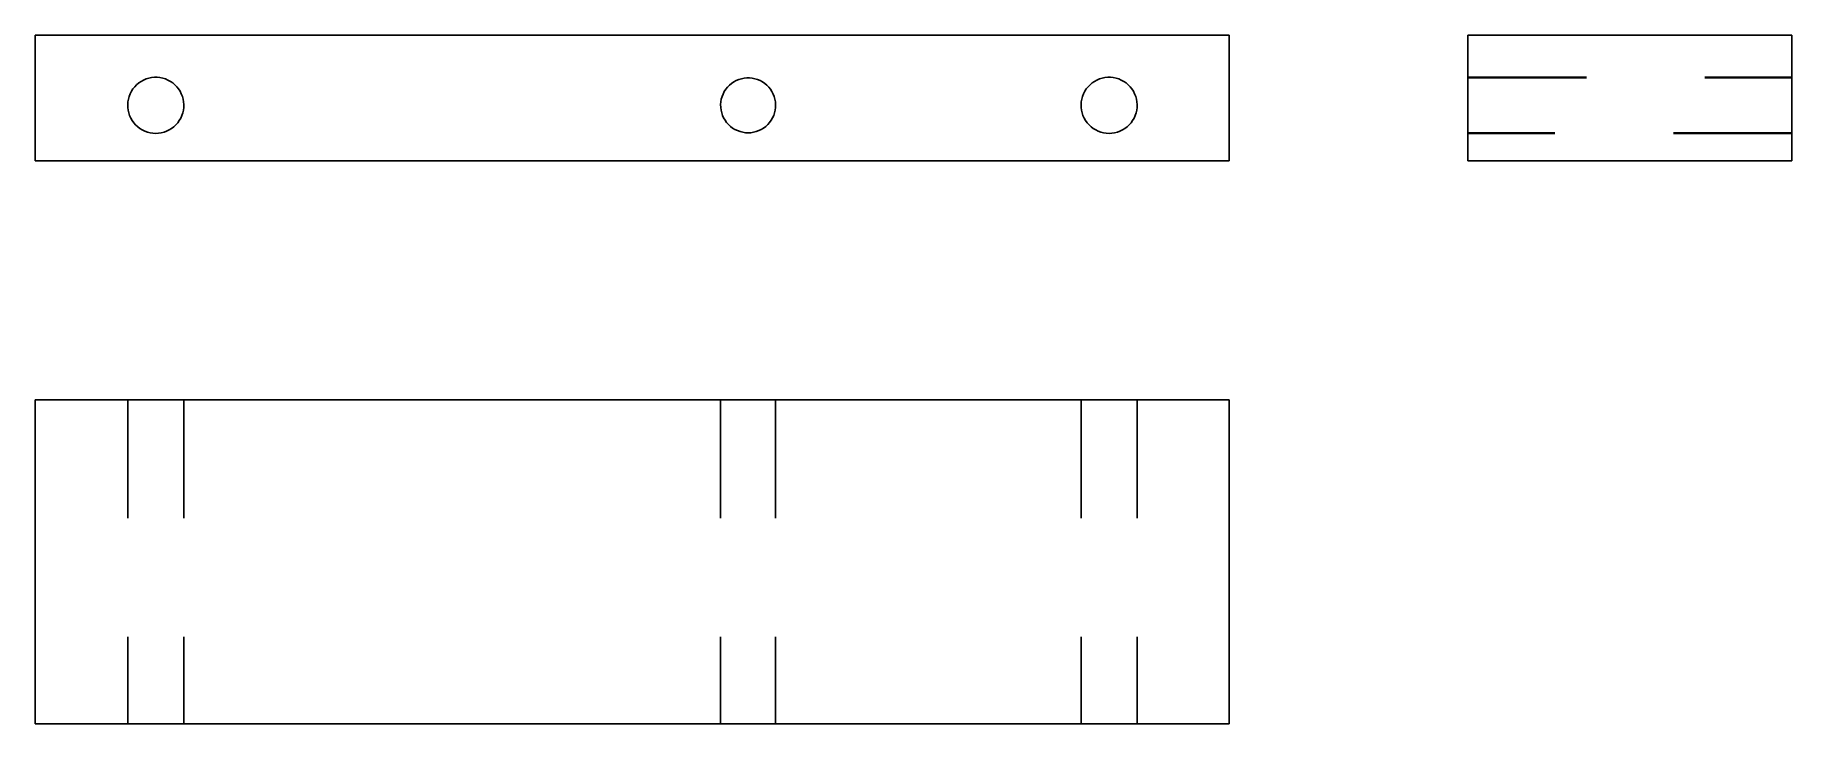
# Model space of a CAD drawing. Extents: x 0 to 1.48, y 0 to 0.58.
import ezdxf

# ---------------------------------------------------------------- set-up
doc = ezdxf.new("R2010")
doc.units = 0
doc.linetypes.add('HIDDEN', pattern=[0.050391, 0.033611, -0.01678])
for name, color, linetype in [('FRONT', 7, 'CONTINUOUS'), ('LEFT', 7, 'CONTINUOUS'), ('LEFT_HID', 7, 'HIDDEN'), ('TOP', 7, 'CONTINUOUS'), ('TOP_HID', 7, 'HIDDEN')]:
    doc.layers.add(name, color=color, linetype=linetype)

msp = doc.modelspace()

# ---------------------------------------------------------------- linework, layer by layer
at = {"layer": 'FRONT'}
for p, q in [((0, 0.581086), (0, 0.475)), ((1.007812, 0.581086), (0, 0.581086)), ((1.007812, 0.475), (1.007812, 0.581086)), ((0.082579, 0.535701), (0.081298, 0.533717)), ((0.084051, 0.537547), (0.082579, 0.535701)), ((0.0857, 0.539237), (0.084051, 0.537547)), ((0.087509, 0.540754), (0.0857, 0.539237)), ((0.089459, 0.542085), (0.087509, 0.540754)), ((0.091533, 0.543214), (0.089459, 0.542085)), ((0.093709, 0.544131), (0.091533, 0.543214)), ((0.095965, 0.544827), (0.093709, 0.544131)), ((0.098279, 0.545295), (0.095965, 0.544827)), ((0.100629, 0.54553), (0.098279, 0.545295)), ((0.10299, 0.54553), (0.100629, 0.54553)), ((0.105339, 0.545295), (0.10299, 0.54553)), ((0.107653, 0.544827), (0.105339, 0.545295)), ((0.10991, 0.544131), (0.107653, 0.544827)), ((0.112085, 0.543214), (0.10991, 0.544131)), ((0.114159, 0.542085), (0.112085, 0.543214)), ((0.11611, 0.540754), (0.114159, 0.542085)), ((0.117919, 0.539237), (0.11611, 0.540754)), ((0.119567, 0.537547), (0.117919, 0.539237)), ((0.121039, 0.535701), (0.119567, 0.537547)), ((0.12232, 0.533717), (0.121039, 0.535701)), ((0.58298, 0.535412), (0.581725, 0.53347)), ((0.584421, 0.53722), (0.58298, 0.535412)), ((0.586035, 0.538875), (0.584421, 0.53722)), ((0.587807, 0.540361), (0.586035, 0.538875)), ((0.589717, 0.541663), (0.587807, 0.540361)), ((0.591747, 0.542769), (0.589717, 0.541663)), ((0.593877, 0.543667), (0.591747, 0.542769)), ((0.596087, 0.544349), (0.593877, 0.543667)), ((0.598353, 0.544807), (0.596087, 0.544349)), ((0.600653, 0.545037), (0.598353, 0.544807)), ((0.602965, 0.545037), (0.600653, 0.545037)), ((0.605266, 0.544807), (0.602965, 0.545037)), ((0.607532, 0.544349), (0.605266, 0.544807)), ((0.609741, 0.543667), (0.607532, 0.544349)), ((0.611871, 0.542769), (0.609741, 0.543667)), ((0.613902, 0.541663), (0.611871, 0.542769)), ((0.615812, 0.540361), (0.613902, 0.541663)), ((0.617583, 0.538875), (0.615812, 0.540361)), ((0.619197, 0.53722), (0.617583, 0.538875)), ((0.620639, 0.535412), (0.619197, 0.53722)), ((0.621893, 0.53347), (0.620639, 0.535412)), ((0.887267, 0.535701), (0.885986, 0.533717)), ((0.888739, 0.537547), (0.887267, 0.535701)), ((0.890387, 0.539237), (0.888739, 0.537547)), ((0.892196, 0.540754), (0.890387, 0.539237)), ((0.894147, 0.542085), (0.892196, 0.540754)), ((0.896221, 0.543214), (0.894147, 0.542085)), ((0.898396, 0.544131), (0.896221, 0.543214)), ((0.900652, 0.544827), (0.898396, 0.544131)), ((0.902967, 0.545295), (0.900652, 0.544827)), ((0.905316, 0.54553), (0.902967, 0.545295)), ((0.907677, 0.54553), (0.905316, 0.54553)), ((0.910027, 0.545295), (0.907677, 0.54553)), ((0.912341, 0.544827), (0.910027, 0.545295)), ((0.914597, 0.544131), (0.912341, 0.544827)), ((0.916773, 0.543214), (0.914597, 0.544131)), ((0.918846, 0.542085), (0.916773, 0.543214)), ((0.920797, 0.540754), (0.918846, 0.542085)), ((0.922606, 0.539237), (0.920797, 0.540754)), ((0.924255, 0.537547), (0.922606, 0.539237)), ((0.925727, 0.535701), (0.924255, 0.537547)), ((0.927008, 0.533717), (0.925727, 0.535701)), ((0.078309, 0.52482), (0.078132, 0.522465)), ((0.078132, 0.522465), (0.078191, 0.520105)), ((0.078191, 0.520105), (0.078485, 0.517762)), ((0.078719, 0.527145), (0.078309, 0.52482)), ((0.079358, 0.529418), (0.078719, 0.527145)), ((0.080221, 0.531616), (0.079358, 0.529418)), ((0.081298, 0.533717), (0.080221, 0.531616)), ((0.123398, 0.531616), (0.12232, 0.533717)), ((0.12426, 0.529418), (0.123398, 0.531616)), ((0.1249, 0.527145), (0.12426, 0.529418)), ((0.12531, 0.52482), (0.1249, 0.527145)), ((0.125134, 0.517762), (0.125427, 0.520105)), ((0.125486, 0.522465), (0.12531, 0.52482)), ((0.125427, 0.520105), (0.125486, 0.522465)), ((0.578798, 0.524759), (0.578626, 0.522453)), ((0.578626, 0.522453), (0.578683, 0.520142)), ((0.578683, 0.520142), (0.578971, 0.517848)), ((0.5792, 0.527035), (0.578798, 0.524759)), ((0.579826, 0.529261), (0.5792, 0.527035)), ((0.580671, 0.531413), (0.579826, 0.529261)), ((0.581725, 0.53347), (0.580671, 0.531413)), ((0.622948, 0.531413), (0.621893, 0.53347)), ((0.623792, 0.529261), (0.622948, 0.531413)), ((0.624419, 0.527035), (0.623792, 0.529261)), ((0.62482, 0.524759), (0.624419, 0.527035)), ((0.624648, 0.517848), (0.624935, 0.520142)), ((0.624993, 0.522453), (0.62482, 0.524759)), ((0.624935, 0.520142), (0.624993, 0.522453)), ((0.882996, 0.52482), (0.88282, 0.522465)), ((0.88282, 0.522465), (0.882879, 0.520105)), ((0.882879, 0.520105), (0.883172, 0.517762)), ((0.883406, 0.527145), (0.882996, 0.52482)), ((0.884046, 0.529418), (0.883406, 0.527145)), ((0.884908, 0.531616), (0.884046, 0.529418)), ((0.885986, 0.533717), (0.884908, 0.531616)), ((0.928085, 0.531616), (0.927008, 0.533717)), ((0.928948, 0.529418), (0.928085, 0.531616)), ((0.929587, 0.527145), (0.928948, 0.529418)), ((0.929997, 0.52482), (0.929587, 0.527145)), ((0.929821, 0.517762), (0.930115, 0.520105)), ((0.930174, 0.522465), (0.929997, 0.52482)), ((0.930115, 0.520105), (0.930174, 0.522465)), ((0.078485, 0.517762), (0.07901, 0.51546)), ((0.07901, 0.51546), (0.079762, 0.513222)), ((0.079762, 0.513222), (0.080733, 0.51107)), ((0.080733, 0.51107), (0.081914, 0.509025)), ((0.081914, 0.509025), (0.083292, 0.507108)), ((0.083292, 0.507108), (0.084854, 0.505338)), ((0.084854, 0.505338), (0.086585, 0.503732)), ((0.117033, 0.503732), (0.118764, 0.505338)), ((0.118764, 0.505338), (0.120326, 0.507108)), ((0.120326, 0.507108), (0.121705, 0.509025)), ((0.121705, 0.509025), (0.122885, 0.51107)), ((0.122885, 0.51107), (0.123856, 0.513222)), ((0.123856, 0.513222), (0.124608, 0.51546)), ((0.124608, 0.51546), (0.125134, 0.517762)), ((0.578971, 0.517848), (0.579485, 0.515594)), ((0.579485, 0.515594), (0.580222, 0.513402)), ((0.580222, 0.513402), (0.581172, 0.511295)), ((0.581172, 0.511295), (0.582328, 0.509293)), ((0.582328, 0.509293), (0.583678, 0.507416)), ((0.583678, 0.507416), (0.585208, 0.505682)), ((0.585208, 0.505682), (0.586902, 0.50411)), ((0.616716, 0.50411), (0.618411, 0.505682)), ((0.618411, 0.505682), (0.61994, 0.507416)), ((0.61994, 0.507416), (0.62129, 0.509293)), ((0.62129, 0.509293), (0.622446, 0.511295)), ((0.622446, 0.511295), (0.623397, 0.513402)), ((0.623397, 0.513402), (0.624133, 0.515594)), ((0.624133, 0.515594), (0.624648, 0.517848)), ((0.883172, 0.517762), (0.883698, 0.51546)), ((0.883698, 0.51546), (0.88445, 0.513222)), ((0.88445, 0.513222), (0.885421, 0.51107)), ((0.885421, 0.51107), (0.886601, 0.509025)), ((0.886601, 0.509025), (0.88798, 0.507108)), ((0.88798, 0.507108), (0.889542, 0.505338)), ((0.889542, 0.505338), (0.891273, 0.503732)), ((0.921721, 0.503732), (0.923451, 0.505338)), ((0.923451, 0.505338), (0.925014, 0.507108)), ((0.925014, 0.507108), (0.926392, 0.509025)), ((0.926392, 0.509025), (0.927573, 0.51107)), ((0.927573, 0.51107), (0.928544, 0.513222)), ((0.928544, 0.513222), (0.929296, 0.51546)), ((0.929296, 0.51546), (0.929821, 0.517762)), ((0.086585, 0.503732), (0.088467, 0.502306)), ((0.088467, 0.502306), (0.090482, 0.501075)), ((0.090482, 0.501075), (0.092609, 0.500051)), ((0.092609, 0.500051), (0.094828, 0.499243)), ((0.094828, 0.499243), (0.097116, 0.49866)), ((0.097116, 0.49866), (0.099451, 0.498308)), ((0.099451, 0.498308), (0.101809, 0.498191)), ((0.101809, 0.498191), (0.104167, 0.498308)), ((0.104167, 0.498308), (0.106502, 0.49866)), ((0.106502, 0.49866), (0.10879, 0.499243)), ((0.10879, 0.499243), (0.111009, 0.500051)), ((0.111009, 0.500051), (0.113136, 0.501075)), ((0.113136, 0.501075), (0.115151, 0.502306)), ((0.115151, 0.502306), (0.117033, 0.503732)), ((0.586902, 0.50411), (0.588745, 0.502714)), ((0.588745, 0.502714), (0.590718, 0.501508)), ((0.590718, 0.501508), (0.592801, 0.500505)), ((0.592801, 0.500505), (0.594974, 0.499715)), ((0.594974, 0.499715), (0.597214, 0.499144)), ((0.597214, 0.499144), (0.5995, 0.498799)), ((0.5995, 0.498799), (0.601809, 0.498684)), ((0.601809, 0.498684), (0.604118, 0.498799)), ((0.604118, 0.498799), (0.606404, 0.499144)), ((0.606404, 0.499144), (0.608645, 0.499715)), ((0.608645, 0.499715), (0.610817, 0.500505)), ((0.610817, 0.500505), (0.6129, 0.501508)), ((0.6129, 0.501508), (0.614873, 0.502714)), ((0.614873, 0.502714), (0.616716, 0.50411)), ((0.891273, 0.503732), (0.893155, 0.502306)), ((0.893155, 0.502306), (0.89517, 0.501075)), ((0.89517, 0.501075), (0.897297, 0.500051)), ((0.897297, 0.500051), (0.899516, 0.499243)), ((0.899516, 0.499243), (0.901804, 0.49866)), ((0.901804, 0.49866), (0.904139, 0.498308)), ((0.904139, 0.498308), (0.906497, 0.498191)), ((0.906497, 0.498191), (0.908855, 0.498308)), ((0.908855, 0.498308), (0.91119, 0.49866)), ((0.91119, 0.49866), (0.913478, 0.499243)), ((0.913478, 0.499243), (0.915696, 0.500051)), ((0.915696, 0.500051), (0.917824, 0.501075)), ((0.917824, 0.501075), (0.919839, 0.502306)), ((0.919839, 0.502306), (0.921721, 0.503732)), ((0, 0.475), (1.007812, 0.475))]:
    msp.add_line(p, q, dxfattribs=at)
at = {"layer": 'LEFT'}
for p, q in [((1.209375, 0.581086), (1.482813, 0.581086)), ((1.209375, 0.581086), (1.209375, 0.475)), ((1.482813, 0.581086), (1.482813, 0.475)), ((1.209375, 0.475), (1.482813, 0.475))]:
    msp.add_line(p, q, dxfattribs=at)
at = {"layer": 'LEFT_HID', "linetype": 'HIDDEN'}
for p, q in [((1.209375, 0.498191), (1.209375, 0.545559)), ((1.209375, 0.545559), (1.209375, 0.498191)), ((1.209375, 0.498191), (1.209375, 0.545559)), ((1.209375, 0.545559), (1.209375, 0.498191)), ((1.209375, 0.545559), (1.482813, 0.545559)), ((1.209375, 0.545559), (1.482813, 0.545559)), ((1.209375, 0.498684), (1.209375, 0.545066)), ((1.209375, 0.545066), (1.209375, 0.498684)), ((1.209375, 0.545066), (1.482813, 0.545066)), ((1.482813, 0.498191), (1.482813, 0.545559)), ((1.482813, 0.545559), (1.482813, 0.498191)), ((1.482813, 0.498191), (1.482813, 0.545559)), ((1.482813, 0.545559), (1.482813, 0.498191)), ((1.482813, 0.498684), (1.482813, 0.545066)), ((1.482813, 0.545066), (1.482813, 0.498684)), ((1.482813, 0.498684), (1.209375, 0.498684)), ((1.482813, 0.498191), (1.209375, 0.498191)), ((1.482813, 0.498191), (1.209375, 0.498191))]:
    msp.add_line(p, q, dxfattribs=at)
at = {"layer": 'TOP'}
for p, q in [((0, 0.273438), (0, 0)), ((1.007812, 0.273438), (0, 0.273438)), ((1.007812, 0.273438), (1.007812, 0)), ((1.007812, 0), (0, 0))]:
    msp.add_line(p, q, dxfattribs=at)
at = {"layer": 'TOP_HID', "linetype": 'HIDDEN'}
for p, q in [((0.125493, 0.273438), (0.078125, 0.273438)), ((0.078125, 0.273438), (0.101809, 0.273438)), ((0.078125, 0.273438), (0.078125, 0)), ((0.101809, 0.273438), (0.125493, 0.273438)), ((0.125493, 0.273438), (0.125493, 0)), ((0.625, 0.273438), (0.578618, 0.273438)), ((0.578618, 0.273438), (0.601809, 0.273438)), ((0.578618, 0.273438), (0.578618, 0)), ((0.601809, 0.273438), (0.625, 0.273438)), ((0.625, 0.273438), (0.625, 0)), ((0.930181, 0.273438), (0.882812, 0.273438)), ((0.882812, 0.273438), (0.906497, 0.273438)), ((0.882812, 0.273438), (0.882812, 0)), ((0.906497, 0.273438), (0.930181, 0.273438)), ((0.930181, 0.273438), (0.930181, 0)), ((0, 0), (1.007812, 0)), ((0.125493, 0), (0.078125, 0)), ((0.078125, 0), (0.101809, 0)), ((0.101809, 0), (0.125493, 0)), ((0.625, 0), (0.578618, 0)), ((0.578618, 0), (0.601809, 0)), ((0.601809, 0), (0.625, 0)), ((0.930181, 0), (0.882812, 0)), ((0.882812, 0), (0.906497, 0)), ((0.906497, 0), (0.930181, 0))]:
    msp.add_line(p, q, dxfattribs=at)

doc.saveas('drawing.dxf')
